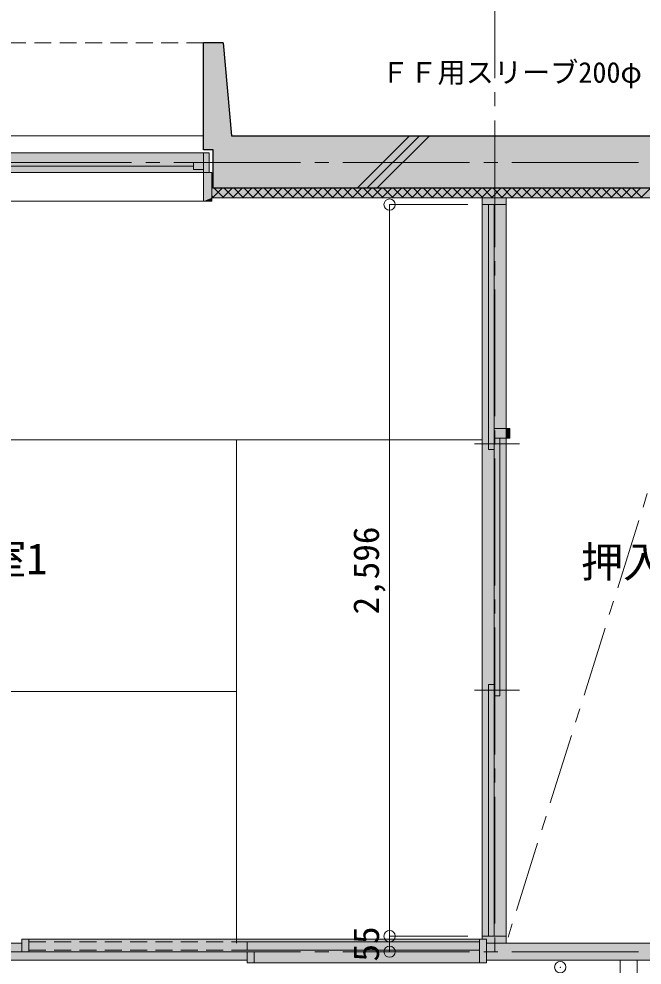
# Model space of a CAD drawing. Units: millimetres at full size, sheet at 1:50. Extents: x -9674 to 9699, y -6794 to 6791.
# Drawn here: x -478 to 1735, y 740 to 4098 of the extents above; entities that cross this region are included whole.
import ezdxf
from ezdxf.enums import TextEntityAlignment as Align

# ---------------------------------------------------------------- set-up
doc = ezdxf.new("R2010")
doc.units = ezdxf.units.MM
doc.header["$LTSCALE"] = 50
doc.header["$PDMODE"] = 32
doc.header["$PDSIZE"] = 40
for name, pattern in [('CHAIN1', [8, 5, -1, 1, -1]), ('CHAIN2', [12, 9, -1, 1, -1]), ('DASHED1', [1.8, 1.2, -0.6])]:
    doc.linetypes.add(name, pattern=pattern)
for name, color, linetype, lineweight in [('1-0_芯', 7, 'CHAIN2', 9), ('1-1_躯体', 2, 'Continuous', 25), ('1-2_間仕切', 3, 'Continuous', 18), ('1-3_建具', 3, 'Continuous', 18), ('1-4_仕上げ', 4, 'Continuous', 9), ('1-7_その他', 7, 'DASHED1', 9), ('1-8_ハッチ', 4, 'Continuous', 9), ('1-A_文字', 7, 'Continuous', 9), ('1-B_寸法', 7, 'Continuous', 9)]:
    doc.layers.add(name, color=color, linetype=linetype, lineweight=lineweight)
for name, color, linetype in [('4-0', 1, 'Continuous'), ('4-1', 2, 'Continuous'), ('4-2', 4, 'Continuous'), ('4-F', 4, 'Continuous')]:
    doc.layers.add(name, color=color, linetype=linetype)
doc.styles.add('ＭＳ ゴシック', font='')
doc.styles.get('ＭＳ ゴシック').set_extended_font_data('MS Gothic')

msp = doc.modelspace()

# ---------------------------------------------------------------- linework, layer by layer
at = {"layer": '1-0_芯'}
for p, q in [((1212.5, 4337.68), (1212.5, 787.68)), ((-8327.5, 3587.68), (8282.5, 3587.68)), ((-8327.5, 787.68), (2912.5, 787.68))]:
    msp.add_line(p, q, dxfattribs=at)
at = {"layer": '1-1_躯体'}
for p, q in [((247.5, 4012.68), (177.5, 4012.68)), ((177.5, 3632.68), (177.5, 4012.68)), ((212.5, 3632.68), (177.5, 3632.68)), ((212.5, 3497.68), (212.5, 3632.68)), ((212.5, 3497.68), (3027.5, 3497.68))]:
    msp.add_line(p, q, dxfattribs=at)
msp.add_lwpolyline([(247.5, 4012.68), (277.5, 3682.68), (2967.5, 3682.68)], dxfattribs=at)
at = {"layer": '1-2_間仕切'}
for p, q in [((-2417.5, 817.68), (-467.5, 817.68)), ((1182.5, 817.68), (2082.5, 817.68)), ((-442.5, 787.68), (332.5, 787.68)), ((-2417.5, 757.68), (332.5, 757.68)), ((1182.5, 757.68), (2138.5, 757.68))]:
    msp.add_line(p, q, dxfattribs=at)
at = {"layer": '1-3_建具', "color": 7, "linetype": 'DASHED1', "lineweight": 9}
for p, q in [((177.5, 4012.68), (-1437.5, 4012.68)), ((-442.5, 822.68), (332.5, 822.68)), ((-442.5, 792.68), (332.5, 792.68)), ((1657.5, 757.68), (1657.5, -92.32)), ((1717.5, 757.68), (1717.5, -92.32))]:
    msp.add_line(p, q, dxfattribs=at)
at = {"layer": '1-3_建具', "color": 7, "lineweight": 9}
for p, q in [((-1352.5, 3682.68), (177.5, 3682.68)), ((162.5, 3622.68), (-1337.5, 3622.68)), ((197.5, 3622.68), (162.5, 3622.68)), ((177.5, 3552.68), (177.5, 3622.68)), ((197.5, 3622.68), (197.5, 3552.68)), ((162.5, 3552.68), (-1337.5, 3552.68)), ((162.5, 3552.68), (197.5, 3552.68)), ((-1352.5, 3450.68), (177.5, 3450.68)), ((1167.5, 3438.68), (1167.5, 842.68)), ((1252.5, 842.68), (1252.5, 3438.68)), ((1300, 2589.35), (1140, 2589.35)), ((1300, 1716.02), (1140, 1716.02)), ((-467.5, 787.68), (-467.5, 812.68)), ((-442.5, 832.68), (-442.5, 787.68)), ((-442.5, 832.68), (1157.5, 832.68)), ((332.5, 822.68), (332.5, 792.68)), ((332.5, 822.68), (1157.5, 822.68)), ((332.5, 792.68), (1157.5, 792.68)), ((357.5, 747.68), (1157.5, 747.68))]:
    msp.add_line(p, q, dxfattribs=at)
at = {"layer": '1-3_建具'}
for p, q in [((142.5, 3575.68), (-570, 3575.68)), ((142.5, 3587.68), (142.5, 3563.68)), ((142.5, 3587.68), (177.5, 3587.68)), ((142.5, 3563.68), (177.5, 3563.68)), ((207.5, 3552.68), (177.5, 3552.68)), ((177.5, 3450.68), (177.5, 3552.68)), ((207.5, 3450.68), (207.5, 3552.68)), ((1252.5, 3462.68), (1167.5, 3462.68)), ((1167.5, 3462.68), (1167.5, 3438.68)), ((1252.5, 3462.68), (1252.5, 3438.68)), ((207.5, 3450.68), (177.5, 3450.68)), ((1252.5, 3438.68), (1167.5, 3438.68)), ((1190, 2569.35), (1190, 3438.68)), ((1210, 2569.35), (1210, 3438.68)), ((1190, 2569.35), (1210, 2569.35)), ((1190, 842.68), (1190, 1736.02)), ((1190, 1736.02), (1210, 1736.02)), ((1210, 1736.02), (1210, 842.68)), ((1252.5, 842.68), (1167.5, 842.68)), ((1167.5, 832.68), (1167.5, 842.68)), ((1252.5, 842.68), (1252.5, 817.68)), ((-467.5, 832.68), (-467.5, 787.68)), ((-442.5, 832.68), (-467.5, 832.68)), ((1182.5, 832.68), (1157.5, 832.68)), ((1157.5, 747.68), (1157.5, 832.68)), ((1182.5, 832.68), (1182.5, 747.68)), ((332.5, 787.68), (332.5, 747.68)), ((357.5, 787.68), (332.5, 787.68)), ((357.5, 787.68), (357.5, 747.68)), ((357.5, 747.68), (332.5, 747.68)), ((1182.5, 747.68), (1157.5, 747.68))]:
    msp.add_line(p, q, dxfattribs=at)
msp.add_lwpolyline([(1210, 2644.35), (1265, 2644.35), (1265, 2609.35), (1210, 2609.35)], close=True, dxfattribs=at)
for points in [[(1210, 2609.35), (1210, 1696.02), (1230, 1696.02), (1230, 2609.35)], [(-442.5, 832.68), (-442.5, 787.68), (-467.5, 787.68)]]:
    msp.add_lwpolyline(points, dxfattribs=at)
at = {"layer": '1-4_仕上げ'}
for p, q in [((-2322.5, 2604.35), (1167.5, 2604.35)), ((295, 817.68), (295, 2604.35)), ((-1450, 1711.02), (295, 1711.02))]:
    msp.add_line(p, q, dxfattribs=at)
at = {"layer": '1-7_その他', "color": 4, "linetype": 'CHAIN1'}
msp.add_line((2082.5, 3462.68), (1252.5, 817.68), dxfattribs=at)
at = {"layer": '1-8_ハッチ'}
for p, q in [((723.9, 3497.68), (908.9, 3682.68)), ((759.26, 3497.68), (944.26, 3682.68)), ((794.61, 3497.68), (979.61, 3682.68)), ((207.5, 3495.55), (209.64, 3497.68)), ((209.99, 3462.68), (244.99, 3497.68)), ((214.63, 3497.68), (249.63, 3462.68)), ((245.35, 3462.68), (280.35, 3497.68)), ((249.98, 3497.68), (284.98, 3462.68)), ((280.7, 3462.68), (315.7, 3497.68)), ((285.34, 3497.68), (320.34, 3462.68)), ((316.06, 3462.68), (351.06, 3497.68)), ((320.69, 3497.68), (355.69, 3462.68)), ((351.41, 3462.68), (386.41, 3497.68)), ((356.05, 3497.68), (391.05, 3462.68)), ((386.77, 3462.68), (421.77, 3497.68)), ((391.4, 3497.68), (426.4, 3462.68)), ((422.13, 3462.68), (457.13, 3497.68)), ((426.76, 3497.68), (461.76, 3462.68)), ((457.48, 3462.68), (492.48, 3497.68)), ((462.11, 3497.68), (497.11, 3462.68)), ((492.84, 3462.68), (527.84, 3497.68)), ((497.47, 3497.68), (532.47, 3462.68)), ((528.19, 3462.68), (563.19, 3497.68)), ((532.82, 3497.68), (567.82, 3462.68)), ((563.55, 3462.68), (598.55, 3497.68)), ((568.18, 3497.68), (603.18, 3462.68)), ((598.9, 3462.68), (633.9, 3497.68)), ((603.53, 3497.68), (638.53, 3462.68)), ((634.26, 3462.68), (669.26, 3497.68)), ((638.89, 3497.68), (673.89, 3462.68)), ((669.61, 3462.68), (704.61, 3497.68)), ((674.25, 3497.68), (709.25, 3462.68)), ((704.97, 3462.68), (739.97, 3497.68)), ((709.6, 3497.68), (744.6, 3462.68)), ((740.32, 3462.68), (775.32, 3497.68)), ((744.96, 3497.68), (779.96, 3462.68)), ((775.68, 3462.68), (810.68, 3497.68)), ((780.31, 3497.68), (815.31, 3462.68)), ((811.03, 3462.68), (846.03, 3497.68)), ((815.67, 3497.68), (850.67, 3462.68)), ((846.39, 3462.68), (881.39, 3497.68)), ((851.02, 3497.68), (886.02, 3462.68)), ((881.74, 3462.68), (916.74, 3497.68)), ((886.38, 3497.68), (921.38, 3462.68)), ((917.1, 3462.68), (952.1, 3497.68)), ((921.73, 3497.68), (956.73, 3462.68)), ((952.46, 3462.68), (987.46, 3497.68)), ((957.09, 3497.68), (992.09, 3462.68)), ((987.81, 3462.68), (1022.81, 3497.68)), ((992.44, 3497.68), (1027.44, 3462.68)), ((1023.17, 3462.68), (1058.17, 3497.68)), ((1027.8, 3497.68), (1062.8, 3462.68)), ((1058.52, 3462.68), (1093.52, 3497.68)), ((1063.15, 3497.68), (1098.15, 3462.68)), ((1093.88, 3462.68), (1128.88, 3497.68)), ((1098.51, 3497.68), (1133.51, 3462.68)), ((1129.23, 3462.68), (1164.23, 3497.68)), ((1133.86, 3497.68), (1168.86, 3462.68)), ((1164.59, 3462.68), (1199.59, 3497.68)), ((1169.22, 3497.68), (1204.22, 3462.68)), ((1199.94, 3462.68), (1234.94, 3497.68)), ((1204.58, 3497.68), (1239.58, 3462.68)), ((1235.3, 3462.68), (1270.3, 3497.68)), ((1239.93, 3497.68), (1274.93, 3462.68)), ((1270.65, 3462.68), (1305.65, 3497.68)), ((1275.29, 3497.68), (1310.29, 3462.68)), ((1306.01, 3462.68), (1341.01, 3497.68)), ((1310.64, 3497.68), (1345.64, 3462.68)), ((1341.36, 3462.68), (1376.36, 3497.68)), ((1346, 3497.68), (1381, 3462.68)), ((1376.72, 3462.68), (1411.72, 3497.68)), ((1381.35, 3497.68), (1416.35, 3462.68)), ((1412.07, 3462.68), (1447.07, 3497.68)), ((1416.71, 3497.68), (1451.71, 3462.68)), ((1447.43, 3462.68), (1482.43, 3497.68)), ((1452.06, 3497.68), (1487.06, 3462.68)), ((1482.79, 3462.68), (1517.79, 3497.68)), ((1487.42, 3497.68), (1522.42, 3462.68)), ((1518.14, 3462.68), (1553.14, 3497.68)), ((1522.77, 3497.68), (1557.77, 3462.68)), ((1553.5, 3462.68), (1588.5, 3497.68)), ((1558.13, 3497.68), (1593.13, 3462.68)), ((1588.85, 3462.68), (1623.85, 3497.68)), ((1593.48, 3497.68), (1628.48, 3462.68)), ((1624.21, 3462.68), (1659.21, 3497.68)), ((1628.84, 3497.68), (1663.84, 3462.68)), ((1659.56, 3462.68), (1694.56, 3497.68)), ((1664.2, 3497.68), (1699.2, 3462.68)), ((1694.92, 3462.68), (1729.92, 3497.68)), ((1699.55, 3497.68), (1734.55, 3462.68)), ((1730.27, 3462.68), (1765.27, 3497.68)), ((207.5, 3469.46), (214.27, 3462.68)), ((207.5, 3462.68), (3037.5, 3462.68))]:
    msp.add_line(p, q, dxfattribs=at)
at = {"layer": '1-B_寸法'}
for p in [(1115.83, 3438.68), (838.34, 842.68)]:
    msp.add_line(p, (838.34, 3438.68), dxfattribs=at)
msp.add_lwpolyline([(1115.83, 842.68), (838.34, 842.68), (838.34, 787.68)], dxfattribs=at)
at = {"layer": '1-B_寸法', "color": 3}
for p in [(838.34, 3438.68), (838.34, 842.68), (838.34, 787.68), (1444.37, 732.68)]:
    msp.add_point(p, dxfattribs=at)
at = {"layer": '4-0'}
for points in [[(247.5, 4012.68), (177.5, 4012.68), (177.5, 3632.68)], [(247.5, 4012.68), (177.5, 3632.68), (212.5, 3632.68)], [(247.5, 4012.68), (212.5, 3632.68), (212.5, 3497.68)], [(277.5, 3682.68), (247.5, 4012.68), (212.5, 3497.68)], [(277.5, 3682.68), (212.5, 3497.68), (3027.5, 3577.68)], [(3027.5, 3577.68), (2967.5, 3682.68), (277.5, 3682.68)], [(212.5, 3497.68), (3027.5, 3497.68), (3027.5, 3577.68)]]:
    msp.add_solid(points, dxfattribs=at)
at = {"layer": '4-1'}
msp.add_solid([(-1372.5, 3622.68), (-1372.5, 3552.68), (197.5, 3622.68), (197.5, 3552.68)], dxfattribs=at)
at = {"layer": '4-2'}
for points in [[(1252.5, 3462.68), (1167.5, 3462.68), (1167.5, 842.68)], [(1252.5, 3462.68), (1167.5, 842.68), (1252.5, 2609.35)], [(1265, 2609.35), (1265, 2644.35), (1252.5, 2644.35)], [(1252.5, 2609.35), (1265, 2609.35), (1252.5, 2644.35)], [(1167.5, 842.68), (1252.5, 842.68), (1252.5, 2609.35)], [(1252.5, 842.68), (1167.5, 842.68), (1167.5, 832.68)], [(1252.5, 842.68), (1167.5, 832.68), (1182.5, 832.68)], [(1252.5, 842.68), (1182.5, 832.68), (1182.5, 817.68)], [(1252.5, 842.68), (1182.5, 817.68), (1252.5, 817.68)], [(-2417.5, 817.68), (-2417.5, 757.68), (332.5, 757.68)], [(332.5, 757.68), (-467.5, 817.68), (-2417.5, 817.68)], [(332.5, 757.68), (1182.5, 832.68), (-467.5, 832.68)], [(332.5, 757.68), (-467.5, 832.68), (-467.5, 817.68)], [(332.5, 757.68), (1182.5, 747.68), (1182.5, 832.68)], [(1182.5, 817.68), (1182.5, 757.68), (2138.5, 757.68)], [(2138.5, 757.68), (2082.5, 817.68), (1182.5, 817.68)], [(332.5, 757.68), (332.5, 747.68), (1182.5, 747.68)]]:
    msp.add_solid(points, dxfattribs=at)
at = {"layer": '4-F'}
for points in [[(212.52, 3552.47), (177.5, 3552.68), (177.5, 3450.68)], [(212.5, 3497.68), (212.52, 3552.47), (177.5, 3450.68)], [(212.5, 3497.68), (177.5, 3450.68), (207.5, 3462.68)], [(212.5, 3497.68), (207.5, 3462.68), (3037.5, 3462.68)], [(3037.5, 3462.68), (3067.5, 3497.68), (212.5, 3497.68)], [(177.5, 3450.68), (207.5, 3450.68), (207.5, 3462.68)]]:
    msp.add_solid(points, dxfattribs=at)

# ---------------------------------------------------------------- texts
at = {"layer": '1-A_文字', "style": 'ＭＳ ゴシック'}
for s, height, p in [('ＦＦ用スリーブ200φ', 73.31, (808.46, 3849.3)), ('和室1', 110, (-751.04, 2094.25)), ('押入', 110, (1517.5, 2082.68))]:
    msp.add_text(s, height=height, dxfattribs=at).set_placement(p, align=Align.BOTTOM_LEFT)
at = {"layer": '1-B_寸法', "style": 'ＭＳ ゴシック'}
for s, p in [('2,596', (828.34, 1984.43)), ('55', (828.34, 752.68))]:
    msp.add_text(s, height=91.64, rotation=90, dxfattribs=at).set_placement(p, align=Align.BOTTOM_LEFT)

doc.saveas('drawing.dxf')
